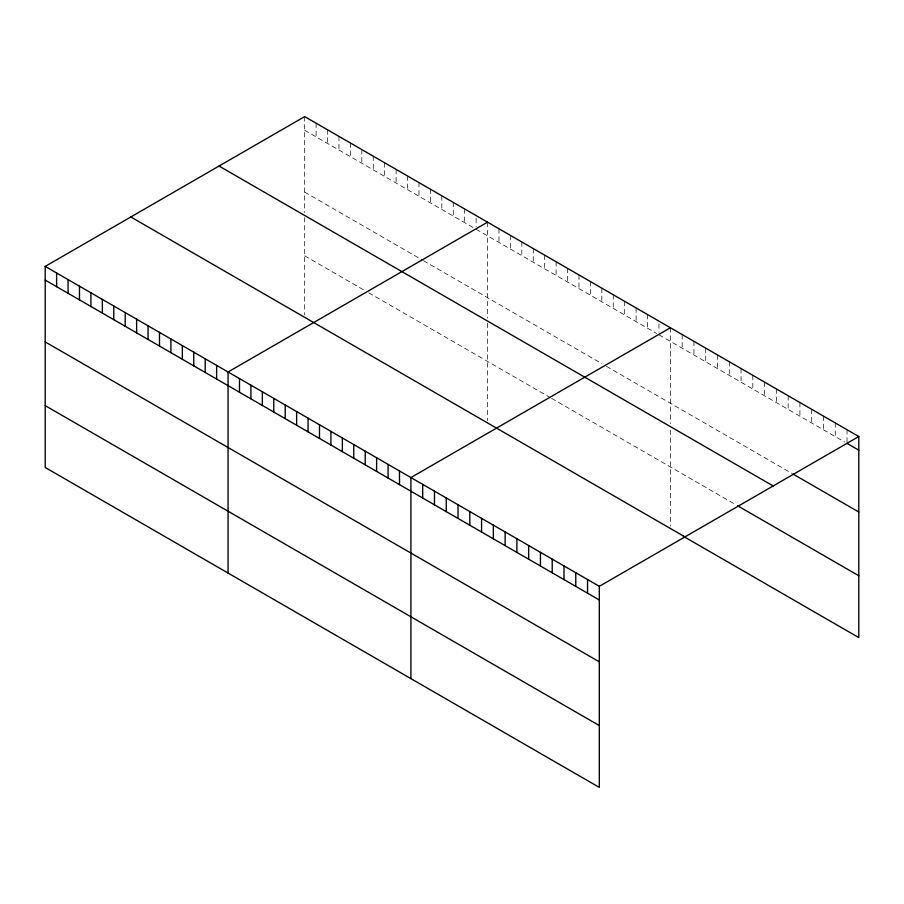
<?xml version="1.0" encoding="UTF-8"?>
<svg xmlns="http://www.w3.org/2000/svg" width="904" height="904" viewBox="0 0 904 904"><rect width="100%" height="100%" fill="white"/><g stroke="black" fill="none" stroke-linecap="round" stroke-linejoin="round"><path stroke-width="0.68" stroke-dasharray="4.52 3.39" d="M304.682 130.278L473.832 227.932M476.114 229.243L656.688 333.497M658.971 334.819L844.675 442.033M304.682 192.111L422.394 260.081M423.535 260.736L601.827 363.668M606.403 366.312L791.678 473.278M304.682 255.832L364.109 290.139M368.685 292.783L550.4 397.692M551.542 398.348L736.342 505.042M847.025 429.716L847.025 442.022M835.251 422.925L835.251 436.598M823.476 416.122L823.476 429.796M811.702 409.331L811.702 422.993M799.927 402.529L799.927 416.202M788.152 395.726L788.152 409.399M776.378 388.935L776.378 402.608M764.603 382.132L764.603 395.805M752.829 375.329L752.829 389.002M741.054 368.538L741.054 382.211M729.279 361.736L729.279 375.409M717.505 354.944L717.505 368.606M705.73 348.142L705.73 361.815M693.944 341.339L693.944 355.012M682.17 334.548L682.17 348.221M670.395 327.745L670.395 423.648M670.395 430.021L670.395 526.072M658.971 323.881L658.971 332.084M647.546 314.547L647.546 328.22M636.111 307.948L636.111 321.621M624.687 301.348L624.687 315.021M613.251 294.76L613.251 308.422M601.827 288.161L601.827 301.823M590.402 281.562L590.402 295.235M578.967 274.963L578.967 288.636M567.542 268.364L567.542 282.037M556.118 261.764L556.118 275.438M544.683 255.165L544.683 268.838M533.258 248.566L533.258 262.239M521.823 241.967L521.823 255.64M510.398 235.368L510.398 249.041M498.974 228.768L498.974 242.441M487.538 222.169L487.538 318.072M487.538 323.169L487.538 420.496M476.114 218.305L476.114 226.508M464.679 208.982L464.679 222.644M453.254 202.383L453.254 216.056M441.83 195.784L441.83 209.457M430.394 189.185L430.394 202.858M418.97 182.585L418.97 196.258M407.534 175.986L407.534 189.659M396.11 169.387L396.11 183.06M384.686 162.788L384.686 176.461M373.25 156.189L373.25 169.862M361.826 149.589L361.826 163.262M350.402 142.99L350.402 156.663M338.966 136.391L338.966 150.064M327.542 129.803L327.542 143.465M316.106 123.204L316.106 136.866M304.682 116.605L304.682 212.508M304.682 217.604L304.682 314.92"/><path stroke-width="1.36" d="M45.2 266.409L599.318 586.334L599.318 787.395L45.2 467.481L45.2 266.409L304.682 116.605L858.8 436.519L858.8 637.591L683.356 536.298M487.538 222.169L228.057 371.985L228.057 573.057M670.395 327.745L410.913 477.561L410.913 678.621M599.318 586.334L858.8 436.519M847.025 443.389L858.8 450.192M792.864 473.956L858.8 512.037M219.05 166.042L773.169 485.956M737.517 505.72L858.8 575.746M130.831 216.971L684.949 536.897M45.2 280.082L599.318 599.996M45.2 341.927L599.318 661.841M45.2 405.636L599.318 725.562M587.543 579.532L587.543 593.205M575.769 572.729L575.769 586.402M563.994 565.938L563.994 579.611M552.22 559.135L552.22 572.808M540.445 552.333L540.445 566.006M528.67 545.541L528.67 559.214M516.896 538.739L516.896 552.412M505.121 531.947L505.121 545.609M493.347 525.145L493.347 538.818M481.572 518.342L481.572 532.015M469.797 511.551L469.797 525.224M458.023 504.748L458.023 518.421M446.248 497.957L446.248 511.619M434.474 491.154L434.474 504.827M422.688 484.352L422.688 498.025M399.489 470.961L399.489 484.634M388.065 464.362L388.065 478.035M376.629 457.763L376.629 471.436M365.205 451.164L365.205 464.837M353.769 444.565L353.769 458.238M342.345 437.965L342.345 451.638M330.921 431.366L330.921 445.039M319.485 424.767L319.485 438.44M308.061 418.168L308.061 431.841M296.636 411.58L296.636 425.242M285.201 404.981L285.201 418.642M273.776 398.381L273.776 412.054M262.341 391.782L262.341 405.455M250.916 385.183L250.916 398.856M239.492 378.584L239.492 392.257M216.632 365.385L216.632 379.058M205.197 358.786L205.197 372.459M193.772 352.187L193.772 365.86M182.348 345.588L182.348 359.261M170.912 338.989L170.912 352.662M159.488 332.389L159.488 346.062M148.053 325.802L148.053 339.463M136.628 319.202L136.628 332.864M125.204 312.603L125.204 326.276M113.768 306.004L113.768 319.677M102.344 299.405L102.344 313.078M90.92 292.806L90.92 306.479M79.484 286.206L79.484 299.879M68.06 279.607L68.06 293.28M56.624 273.008L56.624 286.681"/></g></svg>
